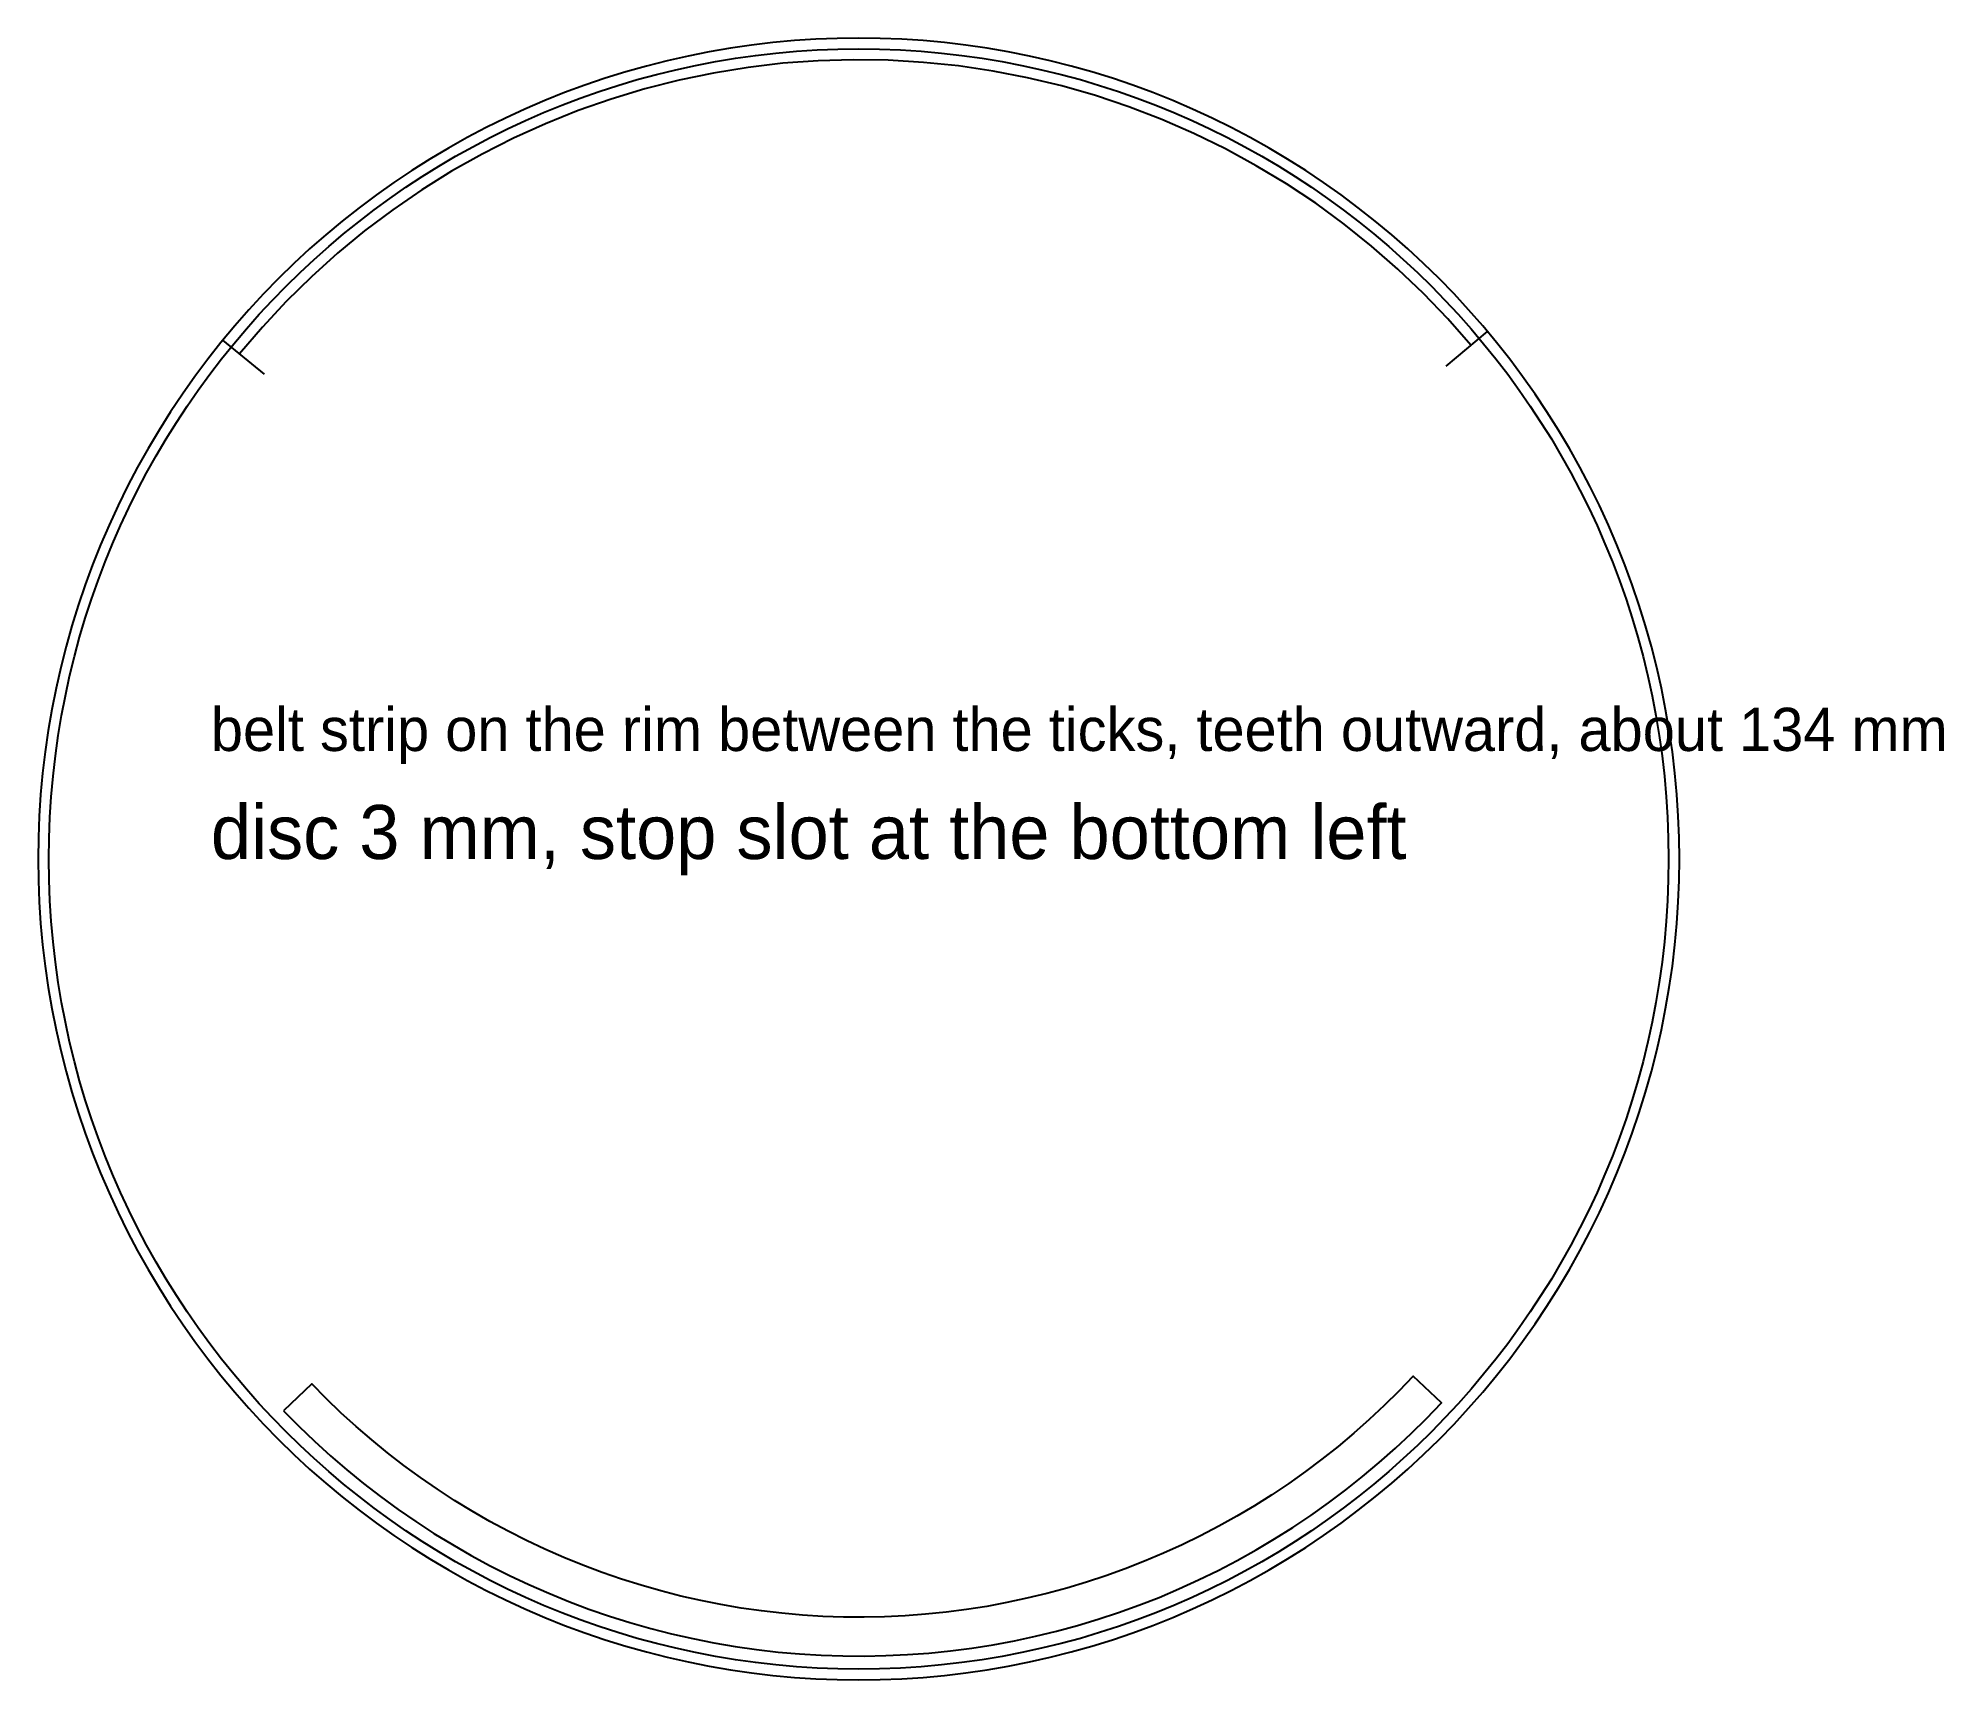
# Model space of a CAD drawing. Header units: metres. Extents: x 0 to 176, y 0 to 152.
import ezdxf

# ---------------------------------------------------------------- set-up
doc = ezdxf.new("R2010")
doc.units = ezdxf.units.M
doc.layers.add('CUT', color=1, linetype='CONTINUOUS')
doc.layers.add('MARK', color=5, linetype='CONTINUOUS')

msp = doc.modelspace()

# ---------------------------------------------------------------- linework, layer by layer
at = {"layer": 'CUT'}
for points in [[(152, 76), (151.974, 77.9894), (151.8958, 79.9775), (151.7657, 81.9629), (151.5837, 83.9442), (151.3498, 85.92), (151.0643, 87.889), (150.7274, 89.8499), (150.3392, 91.8013), (149.9001, 93.7418), (149.4104, 95.6702), (148.8703, 97.5852), (148.2803, 99.4853), (147.6408, 101.3693), (146.9521, 103.236), (146.2148, 105.0839), (145.4295, 106.912), (144.5965, 108.7188), (143.7165, 110.5033), (142.7901, 112.2641), (141.8179, 114), (140.8007, 115.7099), (139.739, 117.3926), (138.6336, 119.0469), (137.4853, 120.6717), (136.2949, 122.2659), (135.0631, 123.8283), (133.7909, 125.3581), (132.479, 126.8539), (131.1285, 128.3149), (129.7401, 129.7401), (128.3149, 131.1285), (126.8539, 132.479), (125.3581, 133.7909), (123.8283, 135.0631), (122.2659, 136.2949), (120.6717, 137.4853), (119.0469, 138.6336), (117.3926, 139.739), (115.7099, 140.8007), (114, 141.8179), (112.2641, 142.7901), (110.5033, 143.7165), (108.7188, 144.5965), (106.912, 145.4295), (105.0839, 146.2148), (103.236, 146.9521), (101.3693, 147.6408), (99.4853, 148.2803), (97.5852, 148.8703), (95.6702, 149.4104), (93.7418, 149.9001), (91.8013, 150.3392), (89.8499, 150.7274), (87.889, 151.0643), (85.92, 151.3498), (83.9442, 151.5837), (81.9629, 151.7657), (79.9775, 151.8958), (77.9894, 151.974), (76, 152), (74.0106, 151.974), (72.0225, 151.8958), (70.0371, 151.7657), (68.0558, 151.5837), (66.08, 151.3498), (64.111, 151.0643), (62.1501, 150.7274), (60.1987, 150.3392), (58.2582, 149.9001), (56.3298, 149.4104), (54.4148, 148.8703), (52.5147, 148.2803), (50.6307, 147.6408), (48.764, 146.9521), (46.9161, 146.2148), (45.088, 145.4295), (43.2812, 144.5965), (41.4967, 143.7165), (39.7359, 142.7901), (38, 141.8179), (36.2901, 140.8007), (34.6074, 139.739), (32.9531, 138.6336), (31.3283, 137.4853), (29.7341, 136.2949), (28.1717, 135.0631), (26.6419, 133.7909), (25.1461, 132.479), (23.6851, 131.1285), (22.2599, 129.7401), (20.8715, 128.3149), (19.521, 126.8539), (18.2091, 125.3581), (16.9369, 123.8283), (15.7051, 122.2659), (14.5147, 120.6717), (13.3664, 119.0469), (12.261, 117.3926), (11.1993, 115.7099), (10.1821, 114), (9.2099, 112.2641), (8.2835, 110.5033), (7.4035, 108.7188), (6.5705, 106.912), (5.7852, 105.0839), (5.0479, 103.236), (4.3592, 101.3693), (3.7197, 99.4853), (3.1297, 97.5852), (2.5896, 95.6702), (2.0999, 93.7418), (1.6608, 91.8013), (1.2726, 89.8499), (0.9357, 87.889), (0.6502, 85.92), (0.4163, 83.9442), (0.2343, 81.9629), (0.1042, 79.9775), (0.026, 77.9894), (0, 76), (0.026, 74.0106), (0.1042, 72.0225), (0.2343, 70.0371), (0.4163, 68.0558), (0.6502, 66.08), (0.9357, 64.111), (1.2726, 62.1501), (1.6608, 60.1987), (2.0999, 58.2582), (2.5896, 56.3298), (3.1297, 54.4148), (3.7197, 52.5147), (4.3592, 50.6307), (5.0479, 48.764), (5.7852, 46.9161), (6.5705, 45.088), (7.4035, 43.2812), (8.2835, 41.4967), (9.2099, 39.7359), (10.1821, 38), (11.1993, 36.2901), (12.261, 34.6074), (13.3664, 32.9531), (14.5147, 31.3283), (15.7051, 29.7341), (16.9369, 28.1717), (18.2091, 26.6419), (19.521, 25.1461), (20.8715, 23.6851), (22.2599, 22.2599), (23.6851, 20.8715), (25.1461, 19.521), (26.6419, 18.2091), (28.1717, 16.9369), (29.7341, 15.7051), (31.3283, 14.5147), (32.9531, 13.3664), (34.6074, 12.261), (36.2901, 11.1993), (38, 10.1821), (39.7359, 9.2099), (41.4967, 8.2835), (43.2812, 7.4035), (45.088, 6.5705), (46.9161, 5.7852), (48.764, 5.0479), (50.6307, 4.3592), (52.5147, 3.7197), (54.4148, 3.1297), (56.3298, 2.5896), (58.2582, 2.0999), (60.1987, 1.6608), (62.1501, 1.2726), (64.111, 0.9357), (66.08, 0.6502), (68.0558, 0.4163), (70.0371, 0.2343), (72.0225, 0.1042), (74.0106, 0.026), (76, 0), (77.9894, 0.026), (79.9775, 0.1042), (81.9629, 0.2343), (83.9442, 0.4163), (85.92, 0.6502), (87.889, 0.9357), (89.8499, 1.2726), (91.8013, 1.6608), (93.7418, 2.0999), (95.6702, 2.5896), (97.5852, 3.1297), (99.4853, 3.7197), (101.3693, 4.3592), (103.236, 5.0479), (105.0839, 5.7852), (106.912, 6.5705), (108.7188, 7.4035), (110.5033, 8.2835), (112.2641, 9.2099), (114, 10.1821), (115.7099, 11.1993), (117.3926, 12.261), (119.0469, 13.3664), (120.6717, 14.5147), (122.2659, 15.7051), (123.8283, 16.9369), (125.3581, 18.2091), (126.8539, 19.521), (128.3149, 20.8715), (129.7401, 22.2599), (131.1285, 23.6851), (132.479, 25.1461), (133.7909, 26.6419), (135.0631, 28.1717), (136.2949, 29.7341), (137.4853, 31.3283), (138.6336, 32.9531), (139.739, 34.6074), (140.8007, 36.2901), (141.8179, 38), (142.7901, 39.7359), (143.7165, 41.4967), (144.5965, 43.2812), (145.4295, 45.088), (146.2148, 46.9161), (146.9521, 48.764), (147.6408, 50.6307), (148.2803, 52.5147), (148.8703, 54.4148), (149.4104, 56.3298), (149.9001, 58.2582), (150.3392, 60.1987), (150.7274, 62.1501), (151.0643, 64.111), (151.3498, 66.08), (151.5837, 68.0558), (151.7657, 70.0371), (151.8958, 72.0225), (151.974, 74.0106)], [(22.7397, 24.9139), (24.1439, 23.4892), (25.5861, 22.1031), (27.0654, 20.7565), (28.5806, 19.4506), (30.1306, 18.1862), (31.7144, 16.9642), (33.3307, 15.7856), (34.9783, 14.6513), (36.6561, 13.5621), (38.3628, 12.5187), (40.0971, 11.5219), (41.8578, 10.5726), (43.6436, 9.6713), (45.4532, 8.8187), (47.2852, 8.0155), (49.1383, 7.2622), (51.0111, 6.5594), (52.9023, 5.9077), (54.8105, 5.3074), (56.7342, 4.7591), (58.6721, 4.2631), (60.6227, 3.8198), (62.5846, 3.4296), (64.5564, 3.0926), (66.5366, 2.8093), (68.5237, 2.5797), (70.5163, 2.404), (72.513, 2.2824), (74.5122, 2.215), (76.5125, 2.2018), (78.5124, 2.2428), (80.5105, 2.338), (82.5053, 2.4873), (84.4953, 2.6906), (86.479, 2.9478), (88.4551, 3.2586), (90.422, 3.6229), (92.3783, 4.0403), (94.3226, 4.5107), (96.2534, 5.0335), (98.1693, 5.6085), (100.069, 6.2352), (101.9509, 6.9132), (103.8138, 7.6419), (105.6563, 8.4208), (107.4769, 9.2494), (109.2745, 10.127), (111.0476, 11.0531), (112.7949, 12.0268), (114.5153, 13.0475), (116.2073, 14.1145), (117.8698, 15.227), (119.5015, 16.3841), (121.1013, 17.585), (122.6679, 18.8288), (124.2002, 20.1146), (125.6972, 21.4415), (127.1576, 22.8084), (128.5804, 24.2145), (129.9646, 25.6586), (127.3322, 28.1143), (126.0155, 26.7406), (124.6621, 25.4032), (123.2729, 24.1029), (121.849, 22.8407), (120.3914, 21.6176), (118.9012, 20.4345), (117.3795, 19.2922), (115.8273, 18.1915), (114.246, 17.1333), (112.6365, 16.1184), (111.0001, 15.1474), (109.338, 14.2212), (107.6513, 13.3403), (105.9415, 12.5055), (104.2096, 11.7174), (102.457, 10.9764), (100.685, 10.2833), (98.8949, 9.6384), (97.0879, 9.0422), (95.2654, 8.4953), (93.4288, 7.998), (91.5793, 7.5506), (89.7185, 7.1535), (87.8475, 6.807), (85.9679, 6.5113), (84.0809, 6.2667), (82.188, 6.0733), (80.2905, 5.9312), (78.3899, 5.8407), (76.4875, 5.8017), (74.5848, 5.8143), (72.6831, 5.8784), (70.7838, 5.9941), (68.8884, 6.1611), (66.9982, 6.3795), (65.1146, 6.6491), (63.239, 6.9696), (61.3728, 7.3408), (59.5173, 7.7625), (57.674, 8.2342), (55.8441, 8.7558), (54.029, 9.3268), (52.2301, 9.9468), (50.4486, 10.6153), (48.6859, 11.3318), (46.9432, 12.0958), (45.222, 12.9068), (43.5233, 13.7641), (41.8485, 14.6672), (40.1987, 15.6153), (38.5753, 16.6078), (36.9794, 17.6439), (35.4121, 18.7229), (33.8747, 19.844), (32.3682, 21.0063), (30.8937, 22.2091), (29.4524, 23.4513), (28.0453, 24.7322), (26.6734, 26.0507), (25.3378, 27.4059)]]:
    msp.add_lwpolyline(points, close=True, dxfattribs=at)
at = {"layer": 'MARK'}
for p, q in [((62.54, 148.7656), (59.3536, 148.1034)), ((65.7524, 149.287), (62.54, 148.7656)), ((68.9846, 149.6667), (65.7524, 149.287)), ((72.2303, 149.9039), (68.9846, 149.6667)), ((75.4834, 149.9982), (72.2303, 149.9039)), ((78.7374, 149.9494), (75.4834, 149.9982)), ((81.9862, 149.7575), (78.7374, 149.9494)), ((85.2234, 149.4229), (81.9862, 149.7575)), ((88.4428, 148.9464), (85.2234, 149.4229)), ((91.638, 148.3288), (88.4428, 148.9464)), ((94.8031, 147.5713), (91.638, 148.3288)), ((56.1995, 147.3017), (53.0836, 146.3622)), ((59.3536, 148.1034), (56.1995, 147.3017)), ((97.9317, 146.6753), (94.8031, 147.5713)), ((101.018, 145.6427), (97.9317, 146.6753)), ((50.0121, 145.2866), (46.9908, 144.0769)), ((53.0836, 146.3622), (50.0121, 145.2866)), ((104.0559, 144.4753), (101.018, 145.6427)), ((46.9908, 144.0769), (44.0257, 142.7356)), ((107.0395, 143.1755), (104.0559, 144.4753)), ((109.963, 141.7458), (107.0395, 143.1755)), ((41.1223, 141.2652), (38.2865, 139.6686)), ((44.0257, 142.7356), (41.1223, 141.2652)), ((112.8209, 140.189), (109.963, 141.7458)), ((38.2865, 139.6686), (35.5236, 137.9488)), ((115.6076, 138.5079), (112.8209, 140.189)), ((35.5236, 137.9488), (32.8389, 136.1093)), ((118.3176, 136.706), (115.6076, 138.5079)), ((32.8389, 136.1093), (30.2378, 134.1534)), ((120.9458, 134.7867), (118.3176, 136.706)), ((30.2378, 134.1534), (27.7251, 132.0851)), ((123.4871, 132.7536), (120.9458, 134.7867)), ((125.9365, 130.6108), (123.4871, 132.7536)), ((27.7251, 132.0851), (25.3059, 129.9083)), ((128.2894, 128.3624), (125.9365, 130.6108)), ((25.3059, 129.9083), (22.9846, 127.6272)), ((22.9846, 127.6272), (20.766, 125.2463)), ((130.5411, 126.0127), (128.2894, 128.3624)), ((132.6873, 123.5663), (130.5411, 126.0127)), ((20.9789, 120.8741), (17.1042, 124.0342)), ((20.766, 125.2463), (18.6541, 122.7702)), ((130.3892, 121.6379), (134.2194, 124.8519))]:
    msp.add_line(p, q, dxfattribs=at)
msp.add_circle((76, 76), 75, dxfattribs=at)

# ---------------------------------------------------------------- texts
for s, height, p in [('belt strip on the rim between the ticks, teeth outward, about 134 mm', 4, (16, 86)), ('disc 3 mm, stop slot at the bottom left', 5, (16, 76))]:
    msp.add_text(s, height=height, dxfattribs=at).set_placement(p)

doc.saveas('drawing.dxf')
